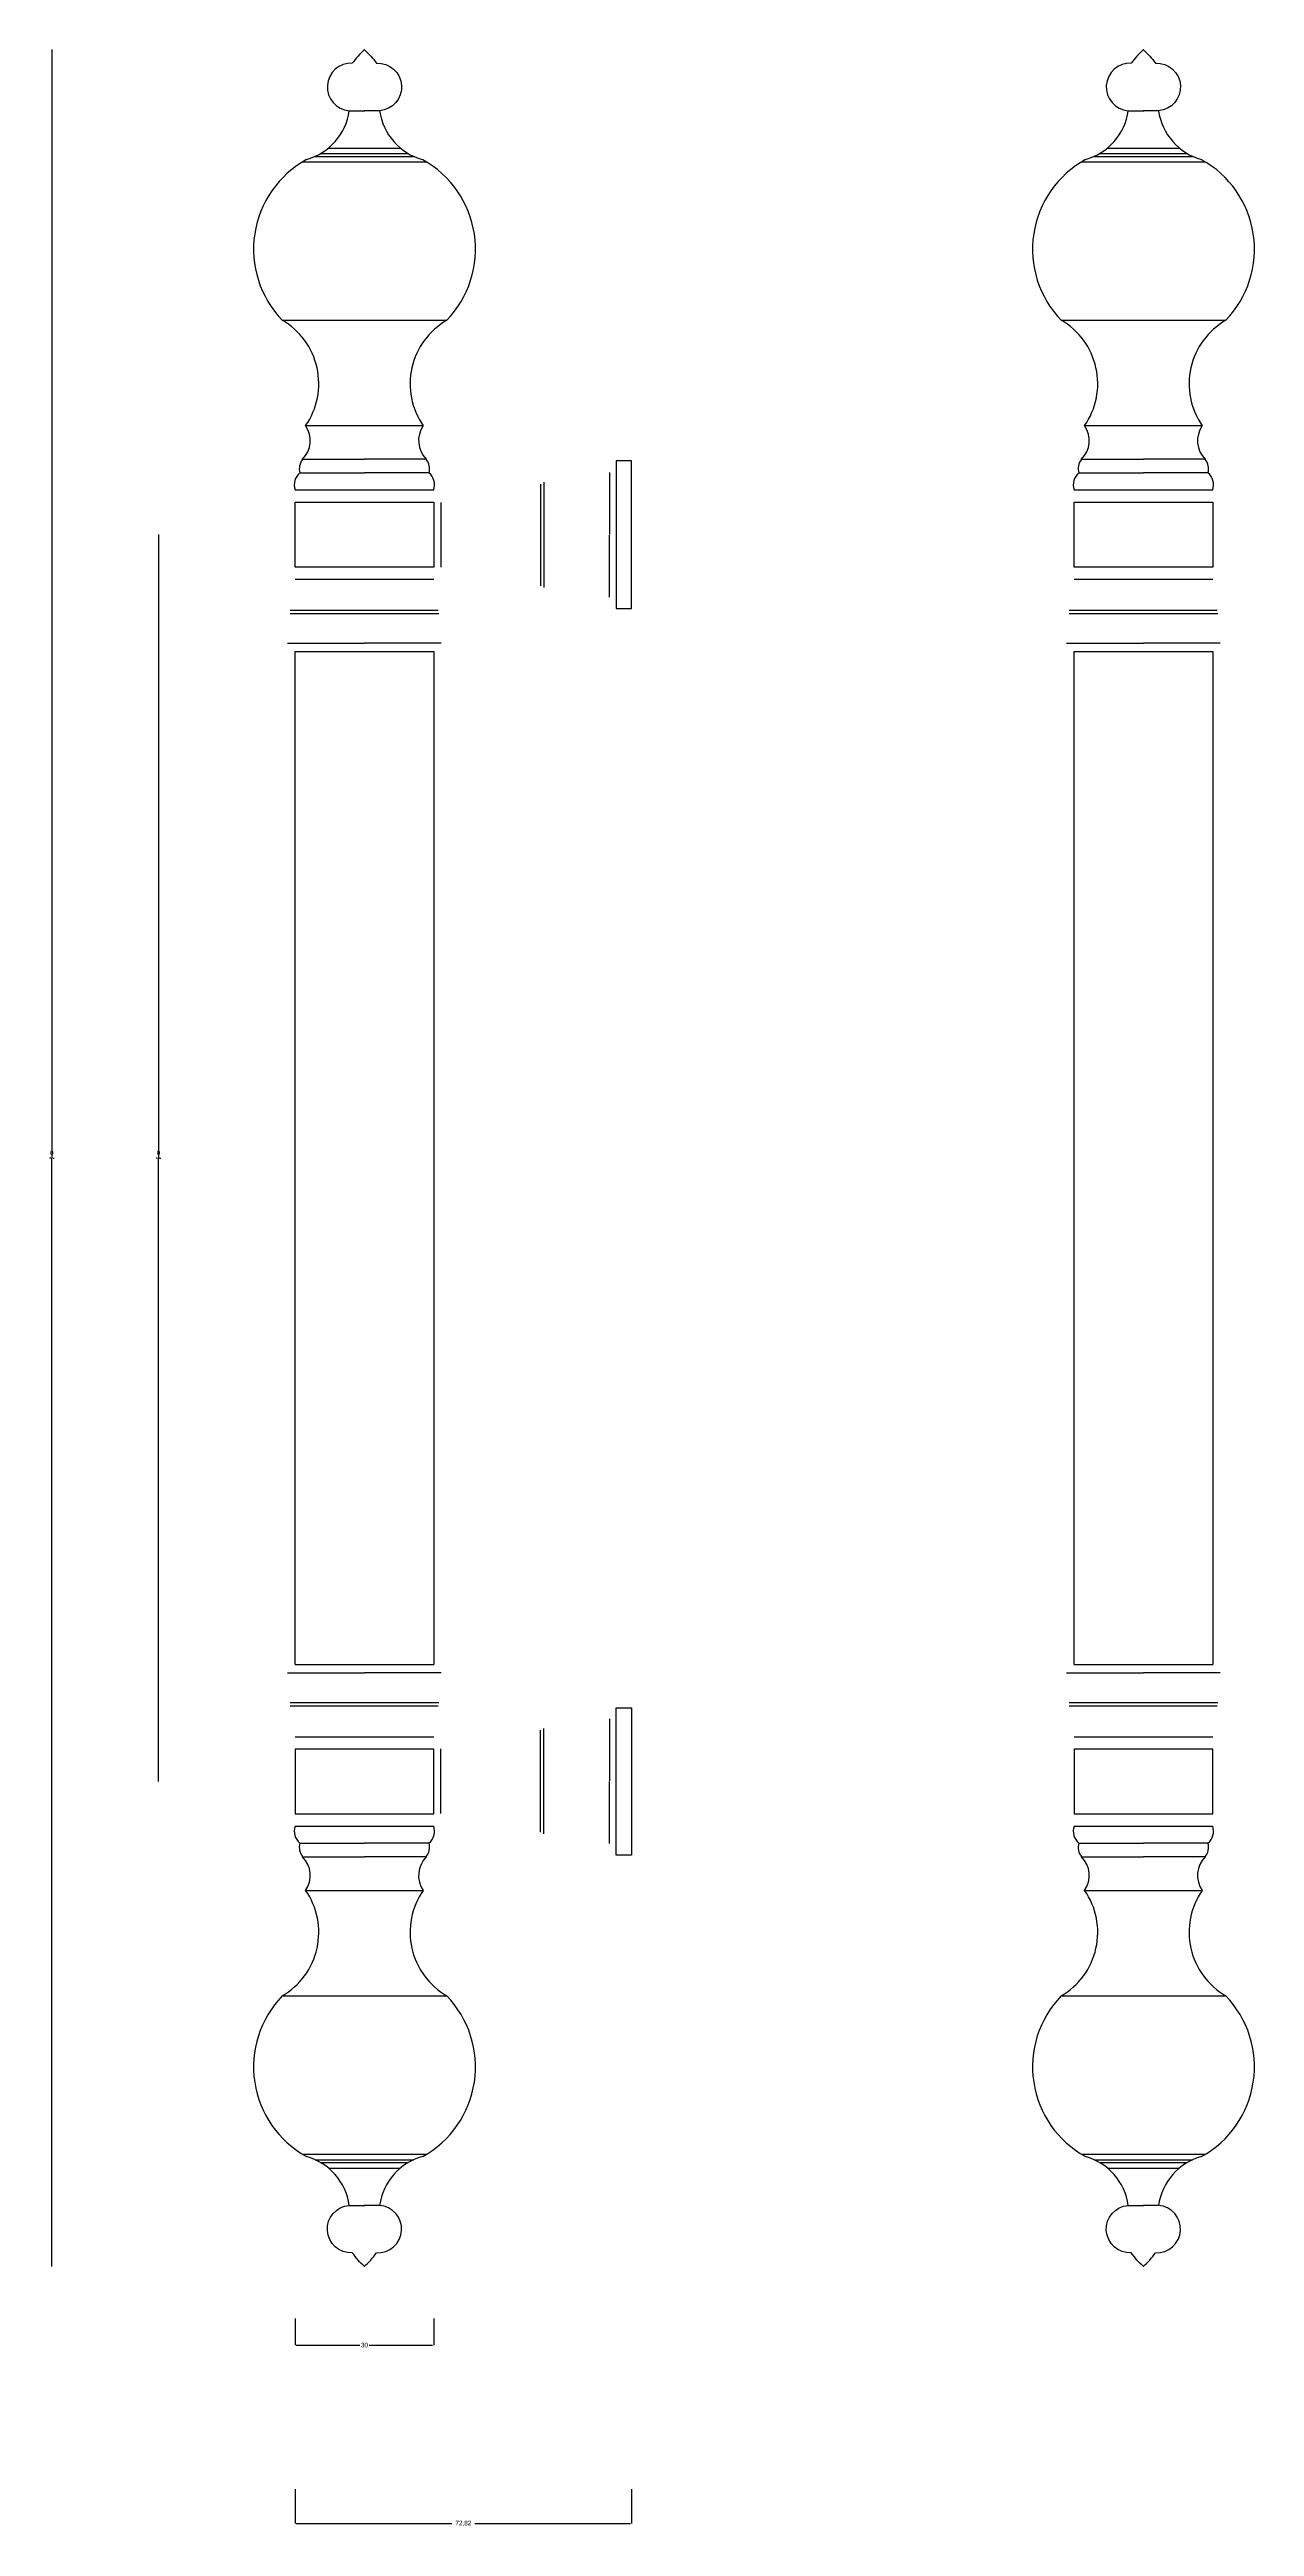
# Model space of a CAD drawing. Header units: metres. Extents: x 124 to 385, y 243 to 780.
import ezdxf

# ---------------------------------------------------------------- set-up
doc = ezdxf.new("R2010")
doc.units = ezdxf.units.M
for name, color, linetype in [('3', 3, 'Continuous'), ('7', 7, 'Continuous'), ('DIM', 3, 'Continuous')]:
    doc.layers.add(name, color=color, linetype=linetype)
doc.dimstyles.get("Standard").update_dxf_attribs({"dimtxt": 2.5, "dimasz": 2.5, "dimexe": 1.25, "dimexo": 0.625, "dimtad": 1, "dimcen": 2.5, "dimazin": 3, "dimtfac": 1, "dimtmove": 0, "dimatfit": 3})

# ---------------------------------------------------------------- blocks, each defined once
blk = doc.blocks.new('*D1')
for p, q in [((177.57, 251.54), (177.57, 244.11)), ((250.39, 251.54), (250.39, 244.11)), ((177.82, 244.11), (211.48, 244.11)), ((216.48, 244.11), (250.14, 244.11))]:
    blk.add_line(p, q)
at = {"layer": 'Defpoints'}
for p in [(177.57, 251.54), (250.39, 251.54), (177.57, 244.11)]:
    blk.add_point(p, dxfattribs=at)
at = {"layer": 'DIM', "insert": (213.98, 244.11), "char_height": 1, "attachment_point": 5}
blk.add_mtext('72,82', dxfattribs=at)
blk = doc.blocks.new('*D2')
for p, q in [((124.91, 779.8), (124.91, 539.77)), ((124.66, 539.77), (124.41, 539.77)), ((124.91, 299.74), (124.91, 539.77)), ((124.91, 539.77), (124.91, 539.77)), ((125.16, 539.77), (125.41, 539.77))]:
    blk.add_line(p, q)
at = {"layer": 'Defpoints'}
for p in [(124.91, 779.8), (124.91, 539.77), (124.91, 299.74)]:
    blk.add_point(p, dxfattribs=at)
at = {"layer": 'DIM', "insert": (124.91, 540.895), "char_height": 1, "attachment_point": 5}
blk.add_mtext('0', dxfattribs=at)
blk = doc.blocks.new('*D3')
for p, q in [((147.99, 674.77), (147.99, 539.77)), ((147.74, 539.77), (147.49, 539.77)), ((147.99, 404.77), (147.99, 539.77)), ((147.99, 539.77), (147.99, 539.77)), ((148.24, 539.77), (148.49, 539.77))]:
    blk.add_line(p, q)
at = {"layer": 'Defpoints'}
for p in [(147.99, 674.77), (147.99, 539.77), (147.99, 404.77)]:
    blk.add_point(p, dxfattribs=at)
at = {"layer": 'DIM', "insert": (147.99, 540.895), "char_height": 1, "attachment_point": 5}
blk.add_mtext('0', dxfattribs=at)
blk = doc.blocks.new('*D4')
for p, q in [((177.57, 288.51), (177.57, 282.73)), ((207.57, 288.51), (207.57, 282.73)), ((177.82, 282.73), (191.57, 282.73)), ((193.57, 282.73), (207.32, 282.73))]:
    blk.add_line(p, q)
at = {"layer": 'Defpoints'}
for p in [(177.57, 288.51), (207.57, 288.51), (177.57, 282.73)]:
    blk.add_point(p, dxfattribs=at)
at = {"layer": 'DIM', "insert": (192.57, 282.73), "char_height": 1, "attachment_point": 5}
blk.add_mtext('30', dxfattribs=at)

msp = doc.modelspace()

# ---------------------------------------------------------------- linework, layer by layer
at = {"layer": '3'}
for p, q in [((181.94, 756.67), (203.2, 756.67)), ((183.08, 757.27), (202.06, 757.27)), ((184.78, 758.47), (200.36, 758.47)), ((350.56, 756.67), (371.82, 756.67)), ((351.7, 757.27), (370.68, 757.27)), ((353.4, 758.47), (368.98, 758.47)), ((179.17, 755.47), (206, 755.47)), ((347.79, 755.47), (374.62, 755.47)), ((174.75, 721.2), (210.42, 721.2)), ((343.37, 721.2), (379.05, 721.2)), ((179.84, 698.36), (205.3, 698.36)), ((348.46, 698.36), (373.92, 698.36)), ((178.6, 688.13), (192.57, 688.13)), ((179.18, 691.08), (192.57, 691.08)), ((205.96, 691.08), (192.57, 691.08)), ((206.54, 688.13), (192.57, 688.13)), ((347.22, 688.13), (361.19, 688.13)), ((347.8, 691.08), (361.19, 691.08)), ((374.58, 691.08), (361.19, 691.08)), ((375.16, 688.13), (361.19, 688.13)), ((177.57, 684.46), (207.57, 684.46)), ((177.57, 681.8), (207.57, 681.8)), ((230.7, 685.72), (230.7, 663.69)), ((231.43, 686.09), (231.43, 663.32)), ((346.19, 684.46), (376.19, 684.46)), ((346.19, 681.8), (376.19, 681.8)), ((207.57, 667.73), (177.57, 667.73)), ((177.57, 665.11), (207.57, 665.11)), ((376.19, 667.73), (346.19, 667.73)), ((346.19, 665.11), (376.19, 665.11)), ((176.47, 658.42), (208.55, 658.42)), ((176.47, 657.68), (208.67, 657.68)), ((345.09, 658.42), (377.17, 658.42)), ((345.09, 657.68), (377.29, 657.68)), ((175.94, 651.23), (192.57, 651.23)), ((177.57, 649.45), (207.57, 649.45)), ((209.2, 651.23), (192.57, 651.23)), ((344.56, 651.23), (361.19, 651.23)), ((346.19, 649.45), (376.19, 649.45)), ((377.82, 651.23), (361.19, 651.23)), ((177.57, 430.09), (207.57, 430.09)), ((346.19, 430.09), (376.19, 430.09)), ((175.94, 428.31), (192.57, 428.31)), ((209.2, 428.31), (192.57, 428.31)), ((344.56, 428.31), (361.19, 428.31)), ((377.82, 428.31), (361.19, 428.31)), ((176.47, 421.85), (208.67, 421.85)), ((176.47, 421.12), (208.55, 421.12)), ((345.09, 421.85), (377.29, 421.85)), ((345.09, 421.12), (377.17, 421.12)), ((177.57, 414.43), (207.57, 414.43)), ((230.7, 393.81), (230.7, 415.85)), ((231.43, 393.45), (231.43, 416.22)), ((346.19, 414.43), (376.19, 414.43)), ((207.57, 411.8), (177.57, 411.8)), ((376.19, 411.8), (346.19, 411.8)), ((177.57, 397.73), (207.57, 397.73)), ((346.19, 397.73), (376.19, 397.73)), ((177.57, 395.08), (207.57, 395.08)), ((346.19, 395.08), (376.19, 395.08)), ((178.6, 391.41), (192.57, 391.41)), ((179.18, 388.46), (192.57, 388.46)), ((206.54, 391.41), (192.57, 391.41)), ((205.96, 388.46), (192.57, 388.46)), ((347.22, 391.41), (361.19, 391.41)), ((347.8, 388.46), (361.19, 388.46)), ((375.16, 391.41), (361.19, 391.41)), ((374.58, 388.46), (361.19, 388.46)), ((179.84, 381.17), (205.3, 381.17)), ((348.46, 381.17), (373.92, 381.17)), ((174.75, 358.33), (210.42, 358.33)), ((343.37, 358.33), (379.05, 358.33)), ((179.17, 324.06), (206, 324.06)), ((181.94, 322.86), (203.2, 322.86)), ((183.08, 322.26), (202.06, 322.26)), ((347.79, 324.06), (374.62, 324.06)), ((350.56, 322.86), (371.82, 322.86)), ((351.7, 322.26), (370.68, 322.26)), ((184.78, 321.06), (200.36, 321.06)), ((353.4, 321.06), (368.98, 321.06))]:
    msp.add_line(p, q, dxfattribs=at)
at = {"layer": '7'}
for p, q in [((245.59, 688.21), (245.59, 674.77)), ((177.57, 667.73), (177.57, 681.8)), ((207.57, 681.8), (207.57, 667.73)), ((209.14, 681.7), (209.14, 667.71)), ((346.19, 667.73), (346.19, 681.8)), ((376.19, 681.8), (376.19, 667.73)), ((245.59, 661.2), (245.59, 674.64)), ((177.57, 430.09), (177.57, 649.45)), ((207.57, 649.45), (207.57, 430.09)), ((346.19, 430.09), (346.19, 649.45)), ((376.19, 649.45), (376.19, 430.09)), ((245.59, 418.34), (245.59, 404.9)), ((177.57, 411.8), (177.57, 397.73)), ((207.57, 397.73), (207.57, 411.8)), ((209.14, 397.84), (209.14, 411.83)), ((346.19, 411.8), (346.19, 397.73)), ((376.19, 397.73), (376.19, 411.8)), ((245.59, 391.33), (245.59, 404.77))]:
    msp.add_line(p, q, dxfattribs=at)
for points in [[(192.6, 779.8, 0.06), (189.95, 776.82, 0.99), (189.29, 766.56), (192.65, 766.56)], [(192.54, 779.8, -0.06), (195.19, 776.82, -0.99), (195.85, 766.56), (192.49, 766.56)], [(361.22, 779.8, 0.06), (358.57, 776.82, 0.99), (357.91, 766.56), (361.27, 766.56)], [(361.16, 779.8, -0.06), (363.81, 776.82, -0.99), (364.47, 766.56), (361.11, 766.56)], [(192.6, 299.74, -0.06), (189.95, 302.72, -0.99), (189.29, 312.98), (192.65, 312.98)], [(192.54, 299.74, 0.06), (195.19, 302.72, 0.99), (195.85, 312.98), (192.49, 312.98)], [(361.22, 299.74, -0.06), (358.57, 302.72, -0.99), (357.91, 312.98), (361.27, 312.98)], [(361.16, 299.74, 0.06), (363.81, 302.72, 0.99), (364.47, 312.98), (361.11, 312.98)]]:
    msp.add_lwpolyline(points, format="xyb", dxfattribs=at)
for points in [[(250.39, 690.75), (247.04, 690.75), (247.04, 658.78), (250.39, 658.78)], [(250.39, 388.78), (247.04, 388.78), (247.04, 420.75), (250.39, 420.75)]]:
    msp.add_lwpolyline(points, close=True, dxfattribs=at)
for centre, radius, start, end in [((176.53, 768.37), 12.89, 285.68, 351.9), ((208.61, 768.37), 12.89, 188.1, 254.32), ((345.15, 768.37), 12.89, 285.68, 351.9), ((377.23, 768.37), 12.89, 188.1, 254.32), ((190.73, 736.56), 22.16, 118.92, 223.87), ((194.45, 736.56), 22.16, 316.09, 61.04), ((359.35, 736.56), 22.16, 118.92, 223.87), ((363.07, 736.56), 22.16, 316.09, 61.04), ((166.79, 707.44), 15.9, 325.18, 59.95), ((218.36, 707.42), 15.9, 120.01, 214.77), ((335.41, 707.44), 15.9, 325.18, 59.95), ((386.99, 707.42), 15.9, 120.01, 214.77), ((175.13, 695.12), 5.72, 315.07, 34.53), ((210.01, 695.12), 5.72, 145.47, 224.93), ((343.75, 695.12), 5.72, 315.07, 34.53), ((378.63, 695.12), 5.72, 145.47, 224.93), ((180.73, 685.55), 3.35, 129.68, 199.04), ((181.77, 689.04), 3.3, 141.7, 196), ((203.37, 689.04), 3.3, 344, 38.3), ((204.4, 685.55), 3.35, 340.96, 50.32), ((349.36, 685.55), 3.35, 129.68, 199.04), ((350.39, 689.04), 3.3, 141.7, 196), ((371.99, 689.04), 3.3, 344, 38.3), ((373.03, 685.55), 3.35, 340.96, 50.32), ((180.73, 393.99), 3.35, 160.96, 230.32), ((204.4, 393.99), 3.35, 309.68, 19.04), ((349.36, 393.99), 3.35, 160.96, 230.32), ((373.03, 393.99), 3.35, 309.68, 19.04), ((181.77, 390.5), 3.3, 164, 218.3), ((175.13, 384.42), 5.72, 325.47, 44.93), ((210.01, 384.42), 5.72, 135.07, 214.53), ((203.37, 390.5), 3.3, 321.7, 16), ((350.39, 390.5), 3.3, 164, 218.3), ((343.75, 384.42), 5.72, 325.47, 44.93), ((378.63, 384.42), 5.72, 135.07, 214.53), ((371.99, 390.5), 3.3, 321.7, 16), ((166.79, 372.1), 15.9, 300.05, 34.82), ((218.36, 372.12), 15.9, 145.23, 239.99), ((335.41, 372.1), 15.9, 300.05, 34.82), ((386.99, 372.12), 15.9, 145.23, 239.99), ((190.73, 342.97), 22.16, 136.13, 241.08), ((194.45, 342.97), 22.16, 298.96, 43.91), ((359.35, 342.97), 22.16, 136.13, 241.08), ((363.07, 342.97), 22.16, 298.96, 43.91), ((176.53, 311.16), 12.89, 8.1, 74.32), ((208.61, 311.16), 12.89, 105.68, 171.9), ((345.15, 311.16), 12.89, 8.1, 74.32), ((377.23, 311.16), 12.89, 105.68, 171.9)]:
    msp.add_arc(centre, radius, start, end, dxfattribs=at)

# ---------------------------------------------------------------- dimensions: what is measured, and where the dimension line sits
at = {"layer": 'DIM'}
for base, p1, p2, picture, middle in [((124.91, 539.77), (124.91, 779.8), (124.91, 299.74), '*D2', (124.91, 540.895)), ((147.99, 539.77), (147.99, 674.77), (147.99, 404.77), '*D3', (147.99, 540.895)), ((177.57, 282.73), (177.57, 288.51), (207.57, 288.51), '*D4', (192.57, 282.73)), ((177.57, 244.11), (177.57, 251.54), (250.39, 251.54), '*D1', (213.98, 244.11))]:
    dim = msp.add_linear_dim(base=base, p1=p1, p2=p2, dimstyle='Standard', dxfattribs=at)
    dim.commit()
    dim.dimension.update_dxf_attribs({"geometry": picture, "text_midpoint": middle})

doc.saveas('drawing.dxf')
